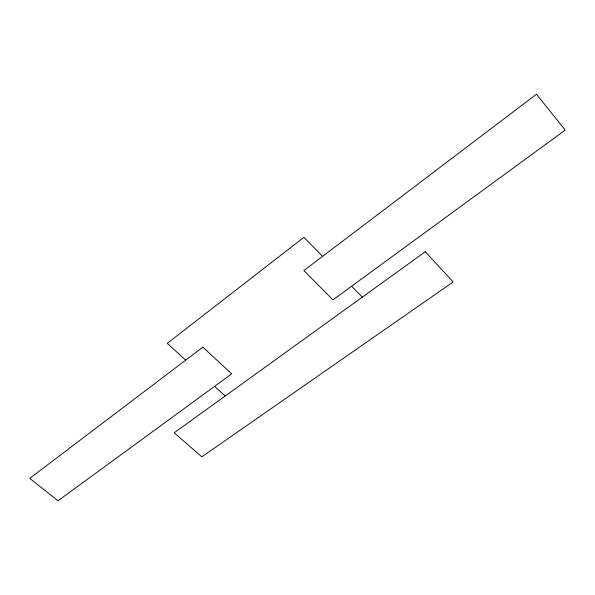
<?xml version="1.0" encoding="UTF-8"?>
<svg xmlns="http://www.w3.org/2000/svg" width="595" height="595" viewBox="0 0 595 595"><rect width="100%" height="100%" fill="white"/><g stroke="black" fill="none" stroke-linecap="round" stroke-linejoin="round"><path stroke-width="0.89" d="M185.714 360.131L167.262 343.367L303.948 237.293L322.564 256.393M214.572 386.356L225.193 396.002M351.623 286.195L362.303 297.15M202.821 347.168L29.75 478.365L58.02 500.774L231.723 373.831L202.821 347.168M536.474 94.226L303.881 270.554L332.932 299.865L565.25 130.074L536.474 94.226M425.284 251.737L174.164 432.796L201.839 456.841L453.13 281.971L425.284 251.737"/></g></svg>
